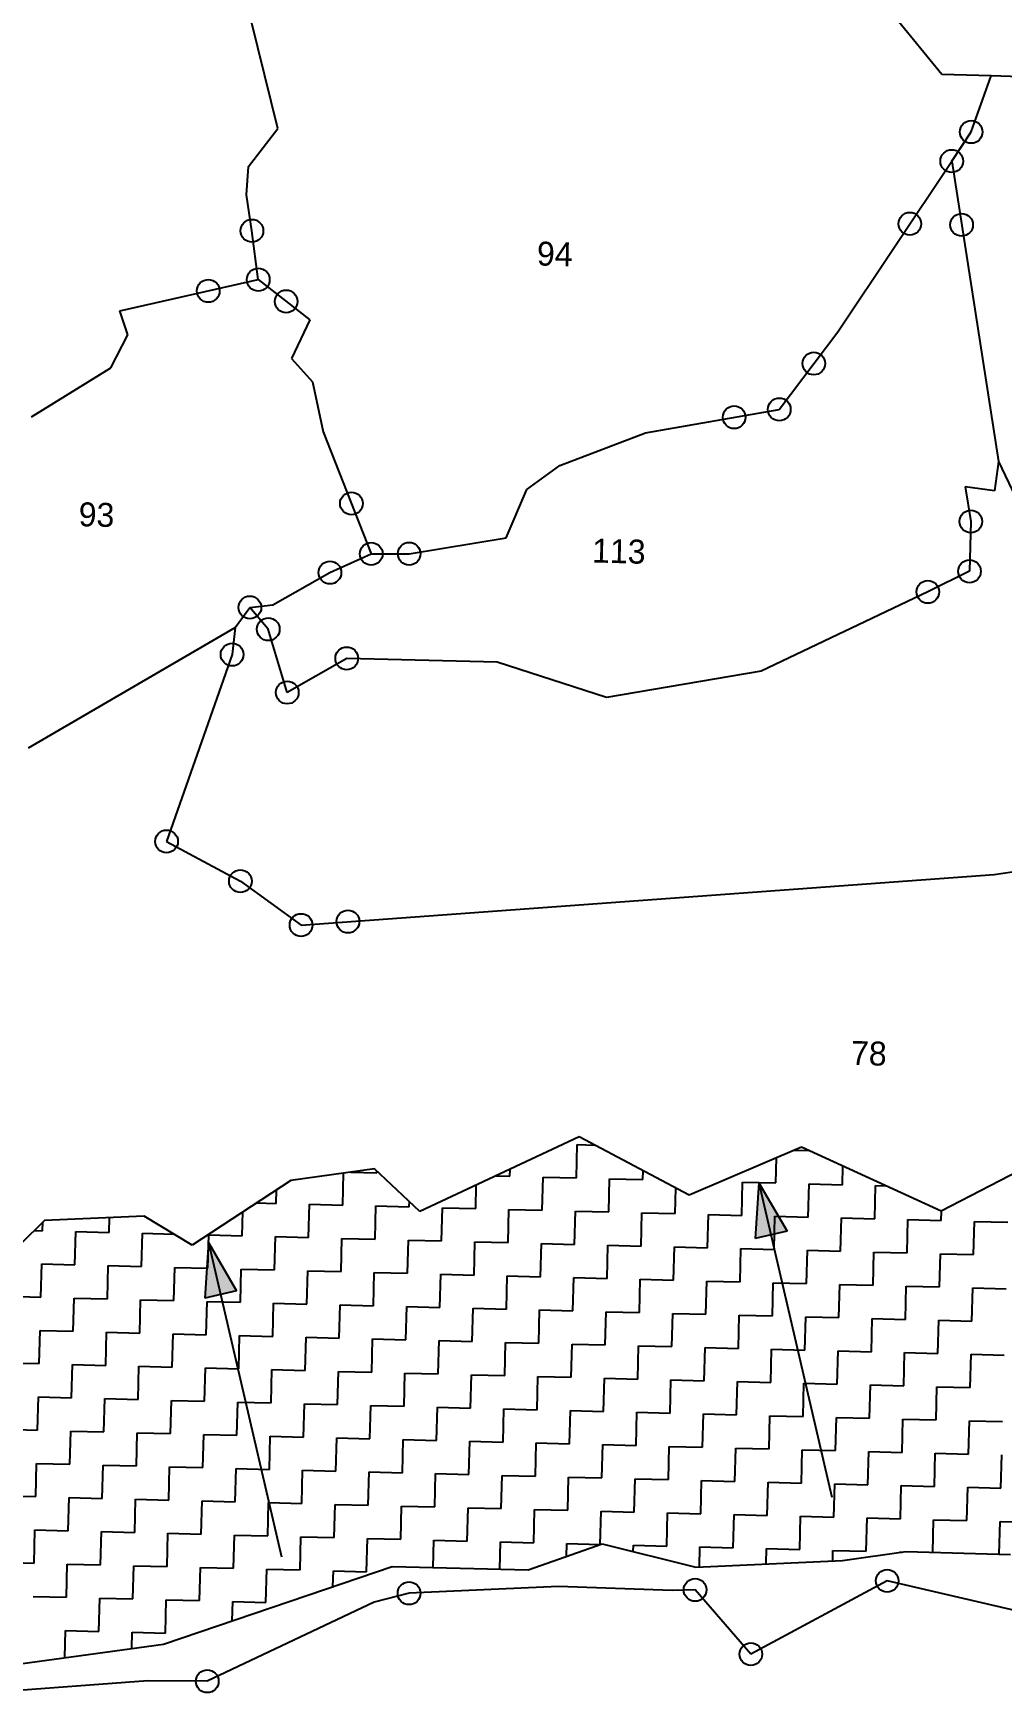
# Model space of a CAD drawing. Header units: metres. Extents: x 351065 to 355926, y 1754202 to 1757814.
# Drawn here: x 351734 to 352029, y 1754342 to 1754847 of the extents above; entities that cross this region are included whole.
import ezdxf

# ---------------------------------------------------------------- set-up
doc = ezdxf.new("R2010")
doc.units = ezdxf.units.M
doc.header["$MEASUREMENT"] = 0
for name, color, linetype in [('POLY_HATCH', 12, 'Continuous'), ('POLY_PARCEL', 6, 'Continuous'), ('POLY_WATER', 4, 'Continuous'), ('TEXT_PARCEL', 7, 'Continuous'), ('V_BOUND_LINE', 7, 'Continuous')]:
    doc.layers.add(name, color=color, linetype=linetype)
doc.styles.add('TEXT_MAP', font='', dxfattribs={"height": 2.5})
doc.styles.get('TEXT_MAP').set_extended_font_data('Kruti Dev 050')

msp = doc.modelspace()

# ---------------------------------------------------------------- hatches: boundary and pattern name
h = msp.add_hatch(color=256)
h.paths.add_polyline_path([(351958.96, 1754481.78), (351963.82, 1754482.91), (351955.28, 1754497.66)])
h.paths.add_polyline_path([(351955.28, 1754497.66), (351954.1, 1754480.65), (351958.96, 1754481.78)])
h = msp.add_hatch(color=256)
h.paths.add_polyline_path([(351791.49, 1754463.62), (351796.34, 1754464.75), (351787.81, 1754479.5)])
h.paths.add_polyline_path([(351787.81, 1754479.5), (351786.63, 1754462.49), (351791.49, 1754463.62)])

# ---------------------------------------------------------------- linework, layer by layer
for points in [[(351955.28, 1754497.66), (351954.1, 1754480.65)], [(351955.28, 1754497.66), (351977.45, 1754401.99)], [(351955.28, 1754497.66), (351963.82, 1754482.91)], [(351787.81, 1754479.5), (351786.63, 1754462.49)], [(351787.81, 1754479.5), (351809.98, 1754383.83)], [(351787.81, 1754479.5), (351796.34, 1754464.75)], [(351963.82, 1754482.91), (351954.1, 1754480.65)], [(351796.34, 1754464.75), (351786.63, 1754462.49)]]:
    msp.add_lwpolyline(points)
for centre in [(352019.85, 1754817.41), (352013.92, 1754808.55), (352001.19, 1754789.48), (352016.94, 1754789.16), (351801.02, 1754787.35), (351787.74, 1754769.05), (351802.95, 1754772.47), (351811.41, 1754765.85), (351971.96, 1754746.94), (351961.47, 1754733), (351947.74, 1754730.58), (351831.28, 1754704.34), (352019.74, 1754698.86), (351837.31, 1754689.05), (351848.86, 1754689.08), (351824.75, 1754683.31), (352019.35, 1754683.71), (352006.66, 1754677.44), (351800.39, 1754672.73), (351805.99, 1754666.08), (351794.97, 1754658.37), (351829.84, 1754657.23), (351811.76, 1754646.82), (351775.04, 1754601.52), (351797.49, 1754589.41), (351815.95, 1754576.08), (351830.23, 1754577.12), (351935.84, 1754373.73), (351994.29, 1754376.51), (351848.81, 1754372.7), (351952.82, 1754354.17), (351787.43, 1754345.92)]:
    msp.add_circle(centre, 3.45)
at = {"layer": 'POLY_HATCH'}
for p, q in [((351900.62, 1754511.58), (351852.11, 1754488.89)), ((351933.99, 1754493.83), (351900.62, 1754511.58)), ((351968.2, 1754508.44), (351933.99, 1754493.83)), ((352010.69, 1754489.04), (351968.2, 1754508.44)), ((352047.12, 1754507.82), (352010.69, 1754489.04)), ((351812.88, 1754498.34), (351782.78, 1754478.7)), ((351838.35, 1754501.91), (351812.88, 1754498.34)), ((351852.11, 1754488.89), (351838.35, 1754501.91)), ((351737.87, 1754486.19), (351720.51, 1754469.04)), ((351768.21, 1754487.52), (351737.87, 1754486.19)), ((351782.78, 1754478.7), (351768.21, 1754487.52)), ((351885.1, 1754379.84), (351907.6, 1754387.75)), ((351907.6, 1754387.75), (351936.09, 1754380.65)), ((351936.09, 1754380.65), (351980.74, 1754382.69)), ((351980.74, 1754382.69), (351999.93, 1754385.38)), ((351999.93, 1754385.38), (352031.77, 1754384.56)), ((351823.35, 1754374), (351843.71, 1754380.9)), ((351843.71, 1754380.9), (351885.1, 1754379.84)), ((351774.07, 1754357.23), (351823.35, 1754374)), ((351728.25, 1754350.98), (351774.07, 1754357.23))]:
    msp.add_line(p, q, dxfattribs=at)
at = {"layer": 'POLY_HATCH', "linetype": 'Continuous'}
for p, q in [((351899.71, 1754499.13), (351899.97, 1754509.25)), ((351899.97, 1754509.25), (351905.25, 1754509.12)), ((351960.41, 1754497.58), (351960.61, 1754505.2)), ((351966.13, 1754507.55), (351970.37, 1754507.45)), ((351828.63, 1754490.83), (351828.88, 1754500.59)), ((351831.08, 1754500.9), (351839.01, 1754500.69)), ((351839.01, 1754500.69), (351839.02, 1754501.28)), ((351875.35, 1754499.76), (351879.48, 1754499.65)), ((351879.48, 1754499.65), (351879.53, 1754501.72)), ((351889.33, 1754489.28), (351889.59, 1754499.39)), ((351889.59, 1754499.39), (351899.71, 1754499.13)), ((351909.57, 1754488.76), (351909.83, 1754498.87)), ((351909.83, 1754498.87), (351919.94, 1754498.62)), ((351919.94, 1754498.62), (351920.01, 1754501.26)), ((351980.65, 1754497.06), (351980.79, 1754502.69)), ((351808.4, 1754491.35), (351808.5, 1754495.49)), ((351869.1, 1754489.8), (351869.28, 1754496.92)), ((351929.8, 1754488.24), (351930, 1754495.95)), ((351950.04, 1754487.72), (351950.3, 1754497.84)), ((351950.3, 1754497.84), (351960.41, 1754497.58)), ((351970.27, 1754487.2), (351970.53, 1754497.32)), ((351970.53, 1754497.32), (351980.65, 1754497.06)), ((351990.5, 1754486.68), (351990.76, 1754496.8)), ((351990.76, 1754496.8), (351993.88, 1754496.72)), ((351798.02, 1754481.5), (351798.21, 1754488.77)), ((351802.41, 1754491.51), (351808.4, 1754491.35)), ((351818.25, 1754480.98), (351818.51, 1754491.09)), ((351818.51, 1754491.09), (351828.63, 1754490.83)), ((351838.49, 1754480.46), (351838.75, 1754490.57)), ((351838.75, 1754490.57), (351848.87, 1754490.32)), ((351848.87, 1754490.32), (351848.91, 1754491.92)), ((351858.72, 1754479.94), (351858.98, 1754490.06)), ((351858.98, 1754490.06), (351869.1, 1754489.8)), ((351878.96, 1754479.42), (351879.22, 1754489.54)), ((351879.22, 1754489.54), (351889.33, 1754489.28)), ((351899.19, 1754478.9), (351899.45, 1754489.02)), ((351899.45, 1754489.02), (351909.57, 1754488.76)), ((351919.43, 1754478.38), (351919.68, 1754488.5)), ((351919.68, 1754488.5), (351929.8, 1754488.24)), ((352010.74, 1754486.16), (352010.81, 1754489.11)), ((351734.76, 1754483.12), (351737.32, 1754483.05)), ((351737.32, 1754483.05), (351737.39, 1754485.72)), ((351757.55, 1754482.53), (351757.67, 1754487.06)), ((351939.66, 1754477.86), (351939.92, 1754487.98)), ((351939.92, 1754487.98), (351950.04, 1754487.72)), ((351959.89, 1754477.34), (351960.15, 1754487.46)), ((351960.15, 1754487.46), (351970.27, 1754487.2)), ((351980.13, 1754476.82), (351980.39, 1754486.94)), ((351980.39, 1754486.94), (351990.5, 1754486.68)), ((352000.36, 1754476.3), (352000.62, 1754486.42)), ((352000.62, 1754486.42), (352010.74, 1754486.16)), ((352020.6, 1754475.79), (352020.86, 1754485.9)), ((352020.86, 1754485.9), (352030.97, 1754485.64)), ((351747.17, 1754472.68), (351747.43, 1754482.79)), ((351747.43, 1754482.79), (351757.55, 1754482.53)), ((351767.41, 1754472.16), (351767.67, 1754482.27)), ((351767.67, 1754482.27), (351777.28, 1754482.03)), ((351787.64, 1754471.64), (351787.9, 1754481.76)), ((351787.9, 1754481.76), (351798.02, 1754481.5)), ((351807.88, 1754471.12), (351808.14, 1754481.24)), ((351808.14, 1754481.24), (351818.25, 1754480.98)), ((351828.11, 1754470.6), (351828.37, 1754480.72)), ((351828.37, 1754480.72), (351838.49, 1754480.46)), ((351848.35, 1754470.08), (351848.61, 1754480.2)), ((351848.61, 1754480.2), (351858.72, 1754479.94)), ((351868.58, 1754469.56), (351868.84, 1754479.68)), ((351868.84, 1754479.68), (351878.96, 1754479.42)), ((351888.81, 1754469.04), (351889.07, 1754479.16)), ((351889.07, 1754479.16), (351899.19, 1754478.9)), ((351909.05, 1754468.52), (351909.31, 1754478.64)), ((351909.31, 1754478.64), (351919.43, 1754478.38)), ((351929.28, 1754468), (351929.54, 1754478.12)), ((351929.54, 1754478.12), (351939.66, 1754477.86)), ((351949.52, 1754467.49), (351949.78, 1754477.6)), ((351949.78, 1754477.6), (351959.89, 1754477.34)), ((351969.75, 1754466.97), (351970.01, 1754477.08)), ((351970.01, 1754477.08), (351980.13, 1754476.82)), ((351989.99, 1754466.45), (351990.25, 1754476.56)), ((351990.25, 1754476.56), (352000.36, 1754476.3)), ((352010.22, 1754465.93), (352010.48, 1754476.04)), ((352010.48, 1754476.04), (352020.6, 1754475.79)), ((351736.8, 1754462.82), (351737.06, 1754472.94)), ((351737.06, 1754472.94), (351747.17, 1754472.68)), ((351757.03, 1754462.3), (351757.29, 1754472.42)), ((351757.29, 1754472.42), (351767.41, 1754472.16)), ((351777.27, 1754461.78), (351777.53, 1754471.9)), ((351777.53, 1754471.9), (351787.64, 1754471.64)), ((351797.5, 1754461.26), (351797.76, 1754471.38)), ((351797.76, 1754471.38), (351807.88, 1754471.12)), ((351817.74, 1754460.74), (351817.99, 1754470.86)), ((351817.99, 1754470.86), (351828.11, 1754470.6)), ((351837.97, 1754460.22), (351838.23, 1754470.34)), ((351838.23, 1754470.34), (351848.35, 1754470.08)), ((351858.2, 1754459.7), (351858.46, 1754469.82)), ((351858.46, 1754469.82), (351868.58, 1754469.56)), ((351878.44, 1754459.19), (351878.7, 1754469.3)), ((351878.7, 1754469.3), (351888.81, 1754469.04)), ((351898.67, 1754458.67), (351898.93, 1754468.78)), ((351898.93, 1754468.78), (351909.05, 1754468.52)), ((351918.91, 1754458.15), (351919.17, 1754468.26)), ((351919.17, 1754468.26), (351929.28, 1754468)), ((351726.68, 1754463.08), (351736.8, 1754462.82)), ((351939.14, 1754457.63), (351939.4, 1754467.74)), ((351939.4, 1754467.74), (351949.52, 1754467.49)), ((351959.37, 1754457.11), (351959.63, 1754467.23)), ((351959.63, 1754467.23), (351969.75, 1754466.97)), ((351979.61, 1754456.59), (351979.87, 1754466.71)), ((351979.87, 1754466.71), (351989.99, 1754466.45)), ((351999.84, 1754456.07), (352000.1, 1754466.19)), ((352000.1, 1754466.19), (352010.22, 1754465.93)), ((352020.08, 1754455.55), (352020.34, 1754465.67)), ((352020.34, 1754465.67), (352030.45, 1754465.41)), ((351746.66, 1754452.44), (351746.92, 1754462.56)), ((351746.92, 1754462.56), (351757.03, 1754462.3)), ((351766.89, 1754451.92), (351767.15, 1754462.04)), ((351767.15, 1754462.04), (351777.27, 1754461.78)), ((351787.12, 1754451.4), (351787.38, 1754461.52)), ((351787.38, 1754461.52), (351797.5, 1754461.26)), ((351807.36, 1754450.89), (351807.62, 1754461)), ((351807.62, 1754461), (351817.74, 1754460.74)), ((351827.59, 1754450.37), (351827.85, 1754460.48)), ((351827.85, 1754460.48), (351837.97, 1754460.22)), ((351847.83, 1754449.85), (351848.09, 1754459.96)), ((351848.09, 1754459.96), (351858.2, 1754459.7)), ((351868.06, 1754449.33), (351868.32, 1754459.44)), ((351868.32, 1754459.44), (351878.44, 1754459.19)), ((351888.3, 1754448.81), (351888.55, 1754458.93)), ((351888.55, 1754458.93), (351898.67, 1754458.67)), ((351908.53, 1754448.29), (351908.79, 1754458.41)), ((351908.79, 1754458.41), (351918.91, 1754458.15)), ((351928.76, 1754447.77), (351929.02, 1754457.89)), ((351929.02, 1754457.89), (351939.14, 1754457.63)), ((351949, 1754447.25), (351949.26, 1754457.37)), ((351949.26, 1754457.37), (351959.37, 1754457.11)), ((351969.23, 1754446.73), (351969.49, 1754456.85)), ((351969.49, 1754456.85), (351979.61, 1754456.59)), ((351989.47, 1754446.21), (351989.73, 1754456.33)), ((351989.73, 1754456.33), (351999.84, 1754456.07)), ((352009.7, 1754445.69), (352009.96, 1754455.81)), ((352009.96, 1754455.81), (352020.08, 1754455.55)), ((351736.28, 1754442.59), (351736.54, 1754452.7)), ((351736.54, 1754452.7), (351746.66, 1754452.44)), ((351756.51, 1754442.07), (351756.77, 1754452.18)), ((351756.77, 1754452.18), (351766.89, 1754451.92)), ((351776.75, 1754441.55), (351777.01, 1754451.66)), ((351777.01, 1754451.66), (351787.12, 1754451.4)), ((351796.98, 1754441.03), (351797.24, 1754451.14)), ((351797.24, 1754451.14), (351807.36, 1754450.89)), ((351817.22, 1754440.51), (351817.48, 1754450.63)), ((351817.48, 1754450.63), (351827.59, 1754450.37)), ((351837.45, 1754439.99), (351837.71, 1754450.11)), ((351837.71, 1754450.11), (351847.83, 1754449.85)), ((351857.68, 1754439.47), (351857.94, 1754449.59)), ((351857.94, 1754449.59), (351868.06, 1754449.33)), ((351877.92, 1754438.95), (351878.18, 1754449.07)), ((351878.18, 1754449.07), (351888.3, 1754448.81)), ((351898.15, 1754438.43), (351898.41, 1754448.55)), ((351898.41, 1754448.55), (351908.53, 1754448.29)), ((351918.39, 1754437.91), (351918.65, 1754448.03)), ((351918.65, 1754448.03), (351928.76, 1754447.77)), ((351726.16, 1754442.84), (351736.28, 1754442.59)), ((351938.62, 1754437.39), (351938.88, 1754447.51)), ((351938.88, 1754447.51), (351949, 1754447.25)), ((351958.86, 1754436.87), (351959.12, 1754446.99)), ((351959.12, 1754446.99), (351969.23, 1754446.73)), ((351979.09, 1754436.35), (351979.35, 1754446.47)), ((351979.35, 1754446.47), (351989.47, 1754446.21)), ((351999.32, 1754435.84), (351999.58, 1754445.95)), ((351999.58, 1754445.95), (352009.7, 1754445.69)), ((352019.56, 1754435.32), (352019.82, 1754445.43)), ((352019.82, 1754445.43), (352029.93, 1754445.17)), ((351746.14, 1754432.21), (351746.4, 1754442.33)), ((351746.4, 1754442.33), (351756.51, 1754442.07)), ((351766.37, 1754431.69), (351766.63, 1754441.81)), ((351766.63, 1754441.81), (351776.75, 1754441.55)), ((351786.6, 1754431.17), (351786.86, 1754441.29)), ((351786.86, 1754441.29), (351796.98, 1754441.03)), ((351806.84, 1754430.65), (351807.1, 1754440.77)), ((351807.1, 1754440.77), (351817.22, 1754440.51)), ((351827.07, 1754430.13), (351827.33, 1754440.25)), ((351827.33, 1754440.25), (351837.45, 1754439.99)), ((351847.31, 1754429.61), (351847.57, 1754439.73)), ((351847.57, 1754439.73), (351857.68, 1754439.47)), ((351867.54, 1754429.09), (351867.8, 1754439.21)), ((351867.8, 1754439.21), (351877.92, 1754438.95)), ((351887.78, 1754428.57), (351888.04, 1754438.69)), ((351888.04, 1754438.69), (351898.15, 1754438.43)), ((351908.01, 1754428.05), (351908.27, 1754438.17)), ((351908.27, 1754438.17), (351918.39, 1754437.91)), ((351928.24, 1754427.54), (351928.5, 1754437.65)), ((351928.5, 1754437.65), (351938.62, 1754437.39)), ((351948.48, 1754427.02), (351948.74, 1754437.13)), ((351948.74, 1754437.13), (351958.86, 1754436.87)), ((351968.71, 1754426.5), (351968.97, 1754436.61)), ((351968.97, 1754436.61), (351979.09, 1754436.35)), ((351988.95, 1754425.98), (351989.21, 1754436.1)), ((351989.21, 1754436.1), (351999.32, 1754435.84)), ((352009.18, 1754425.46), (352009.44, 1754435.58)), ((352009.44, 1754435.58), (352019.56, 1754435.32)), ((351735.76, 1754422.35), (351736.02, 1754432.47)), ((351736.02, 1754432.47), (351746.14, 1754432.21)), ((351755.99, 1754421.83), (351756.25, 1754431.95)), ((351756.25, 1754431.95), (351766.37, 1754431.69)), ((351776.23, 1754421.31), (351776.49, 1754431.43)), ((351776.49, 1754431.43), (351786.6, 1754431.17)), ((351796.46, 1754420.79), (351796.72, 1754430.91)), ((351796.72, 1754430.91), (351806.84, 1754430.65)), ((351816.7, 1754420.27), (351816.96, 1754430.39)), ((351816.96, 1754430.39), (351827.07, 1754430.13)), ((351836.93, 1754419.75), (351837.19, 1754429.87)), ((351837.19, 1754429.87), (351847.31, 1754429.61)), ((351857.17, 1754419.24), (351857.42, 1754429.35)), ((351857.42, 1754429.35), (351867.54, 1754429.09)), ((351877.4, 1754418.72), (351877.66, 1754428.83)), ((351877.66, 1754428.83), (351887.78, 1754428.57)), ((351897.63, 1754418.2), (351897.89, 1754428.31)), ((351897.89, 1754428.31), (351908.01, 1754428.05)), ((351917.87, 1754417.68), (351918.13, 1754427.8)), ((351918.13, 1754427.8), (351928.24, 1754427.54)), ((351725.64, 1754422.61), (351735.76, 1754422.35)), ((351938.1, 1754417.16), (351938.36, 1754427.28)), ((351938.36, 1754427.28), (351948.48, 1754427.02)), ((351958.34, 1754416.64), (351958.6, 1754426.76)), ((351958.6, 1754426.76), (351968.71, 1754426.5)), ((351978.57, 1754416.12), (351978.83, 1754426.24)), ((351978.83, 1754426.24), (351988.95, 1754425.98)), ((351998.8, 1754415.6), (351999.06, 1754425.72)), ((351999.06, 1754425.72), (352009.18, 1754425.46)), ((352019.04, 1754415.08), (352019.3, 1754425.2)), ((352019.3, 1754425.2), (352029.42, 1754424.94)), ((351745.62, 1754411.97), (351745.88, 1754422.09)), ((351745.88, 1754422.09), (351755.99, 1754421.83)), ((351765.85, 1754411.45), (351766.11, 1754421.57)), ((351766.11, 1754421.57), (351776.23, 1754421.31)), ((351786.09, 1754410.94), (351786.35, 1754421.05)), ((351786.35, 1754421.05), (351796.46, 1754420.79)), ((351806.32, 1754410.42), (351806.58, 1754420.53)), ((351806.58, 1754420.53), (351816.7, 1754420.27)), ((351826.55, 1754409.9), (351826.81, 1754420.01)), ((351826.81, 1754420.01), (351836.93, 1754419.75)), ((351846.79, 1754409.38), (351847.05, 1754419.5)), ((351847.05, 1754419.5), (351857.17, 1754419.24)), ((351867.02, 1754408.86), (351867.28, 1754418.98)), ((351867.28, 1754418.98), (351877.4, 1754418.72)), ((351887.26, 1754408.34), (351887.52, 1754418.46)), ((351887.52, 1754418.46), (351897.63, 1754418.2)), ((351907.49, 1754407.82), (351907.75, 1754417.94)), ((351907.75, 1754417.94), (351917.87, 1754417.68)), ((351927.73, 1754407.3), (351927.99, 1754417.42)), ((351927.99, 1754417.42), (351938.1, 1754417.16)), ((351947.96, 1754406.78), (351948.22, 1754416.9)), ((351948.22, 1754416.9), (351958.34, 1754416.64)), ((351968.19, 1754406.26), (351968.45, 1754416.38)), ((351968.45, 1754416.38), (351978.57, 1754416.12)), ((351988.43, 1754405.74), (351988.69, 1754415.86)), ((351988.69, 1754415.86), (351998.8, 1754415.6)), ((352008.66, 1754405.22), (352008.92, 1754415.34)), ((352008.92, 1754415.34), (352019.04, 1754415.08)), ((352028.9, 1754404.71), (352029.16, 1754414.82)), ((351735.24, 1754402.12), (351735.5, 1754412.23)), ((351735.5, 1754412.23), (351745.62, 1754411.97)), ((351755.47, 1754401.6), (351755.73, 1754411.71)), ((351755.73, 1754411.71), (351765.85, 1754411.45)), ((351775.71, 1754401.08), (351775.97, 1754411.2)), ((351775.97, 1754411.2), (351786.09, 1754410.94)), ((351795.94, 1754400.56), (351796.2, 1754410.68)), ((351796.2, 1754410.68), (351806.32, 1754410.42)), ((351816.18, 1754400.04), (351816.44, 1754410.16)), ((351816.44, 1754410.16), (351826.55, 1754409.9)), ((351836.41, 1754399.52), (351836.67, 1754409.64)), ((351836.67, 1754409.64), (351846.79, 1754409.38)), ((351856.65, 1754399), (351856.91, 1754409.12)), ((351856.91, 1754409.12), (351867.02, 1754408.86)), ((351876.88, 1754398.48), (351877.14, 1754408.6)), ((351877.14, 1754408.6), (351887.26, 1754408.34)), ((351897.11, 1754397.96), (351897.37, 1754408.08)), ((351897.37, 1754408.08), (351907.49, 1754407.82)), ((351917.35, 1754397.44), (351917.61, 1754407.56)), ((351917.61, 1754407.56), (351927.73, 1754407.3)), ((351725.12, 1754402.38), (351735.24, 1754402.12)), ((351937.58, 1754396.92), (351937.84, 1754407.04)), ((351937.84, 1754407.04), (351947.96, 1754406.78)), ((351957.82, 1754396.41), (351958.08, 1754406.52)), ((351958.08, 1754406.52), (351968.19, 1754406.26)), ((351978.05, 1754395.89), (351978.31, 1754406)), ((351978.31, 1754406), (351988.43, 1754405.74)), ((351998.29, 1754395.37), (351998.55, 1754405.48)), ((351998.55, 1754405.48), (352008.66, 1754405.22)), ((352018.52, 1754394.85), (352018.78, 1754404.97)), ((352018.78, 1754404.97), (352028.9, 1754404.71)), ((351745.1, 1754391.74), (351745.36, 1754401.86)), ((351745.36, 1754401.86), (351755.47, 1754401.6)), ((351765.33, 1754391.22), (351765.59, 1754401.34)), ((351765.59, 1754401.34), (351775.71, 1754401.08)), ((351785.57, 1754390.7), (351785.83, 1754400.82)), ((351785.83, 1754400.82), (351795.94, 1754400.56)), ((351805.8, 1754390.18), (351806.06, 1754400.3)), ((351806.06, 1754400.3), (351816.18, 1754400.04)), ((351826.04, 1754389.66), (351826.29, 1754399.78)), ((351826.29, 1754399.78), (351836.41, 1754399.52)), ((351846.27, 1754389.14), (351846.53, 1754399.26)), ((351846.53, 1754399.26), (351856.65, 1754399)), ((351866.5, 1754388.62), (351866.76, 1754398.74)), ((351866.76, 1754398.74), (351876.88, 1754398.48)), ((351886.74, 1754388.11), (351887, 1754398.22)), ((351887, 1754398.22), (351897.11, 1754397.96)), ((351906.97, 1754387.59), (351907.23, 1754397.7)), ((351907.23, 1754397.7), (351917.35, 1754397.44)), ((351927.21, 1754387.07), (351927.47, 1754397.18)), ((351927.47, 1754397.18), (351937.58, 1754396.92)), ((351947.44, 1754386.55), (351947.7, 1754396.67)), ((351947.7, 1754396.67), (351957.82, 1754396.41)), ((351967.67, 1754386.03), (351967.93, 1754396.15)), ((351967.93, 1754396.15), (351978.05, 1754395.89)), ((351987.91, 1754385.51), (351988.17, 1754395.63)), ((351988.17, 1754395.63), (351998.29, 1754395.37)), ((352008.15, 1754385.17), (352008.4, 1754395.11)), ((352008.4, 1754395.11), (352018.52, 1754394.85)), ((352028.38, 1754384.65), (352028.64, 1754394.59)), ((352028.64, 1754394.59), (352038.75, 1754394.33)), ((351734.72, 1754381.88), (351734.98, 1754392)), ((351734.98, 1754392), (351745.1, 1754391.74)), ((351754.96, 1754381.36), (351755.22, 1754391.48)), ((351755.22, 1754391.48), (351765.33, 1754391.22)), ((351775.19, 1754380.84), (351775.45, 1754390.96)), ((351775.45, 1754390.96), (351785.57, 1754390.7)), ((351795.42, 1754380.32), (351795.68, 1754390.44)), ((351795.68, 1754390.44), (351805.8, 1754390.18)), ((351815.66, 1754379.81), (351815.92, 1754389.92)), ((351815.92, 1754389.92), (351826.04, 1754389.66)), ((351835.89, 1754379.29), (351836.15, 1754389.4)), ((351836.15, 1754389.4), (351846.27, 1754389.14)), ((351856.17, 1754380.58), (351856.39, 1754388.88)), ((351856.39, 1754388.88), (351866.5, 1754388.62)), ((351876.41, 1754380.06), (351876.62, 1754388.37)), ((351876.62, 1754388.37), (351886.74, 1754388.11)), ((351896.75, 1754383.94), (351896.85, 1754387.85)), ((351896.85, 1754387.85), (351906.97, 1754387.59)), ((351917.04, 1754385.4), (351917.09, 1754387.33)), ((351917.09, 1754387.33), (351927.21, 1754387.07)), ((351724.6, 1754382.14), (351734.72, 1754381.88)), ((351937.17, 1754380.7), (351937.32, 1754386.81)), ((351937.32, 1754386.81), (351947.44, 1754386.55)), ((351957.44, 1754381.63), (351957.56, 1754386.29)), ((351957.56, 1754386.29), (351967.67, 1754386.03)), ((351977.71, 1754382.55), (351977.79, 1754385.77)), ((351977.79, 1754385.77), (351987.91, 1754385.51)), ((351998.02, 1754385.11), (351998.03, 1754385.25)), ((351998.03, 1754385.25), (351998.86, 1754385.23)), ((351744.58, 1754371.51), (351744.84, 1754381.62)), ((351744.84, 1754381.62), (351754.96, 1754381.36)), ((351764.81, 1754370.99), (351765.07, 1754381.1)), ((351765.07, 1754381.1), (351775.19, 1754380.84)), ((351785.05, 1754370.47), (351785.31, 1754380.58)), ((351785.31, 1754380.58), (351795.42, 1754380.32)), ((351805.28, 1754369.95), (351805.54, 1754380.07)), ((351805.54, 1754380.07), (351815.66, 1754379.81)), ((351825.65, 1754374.78), (351825.78, 1754379.55)), ((351825.78, 1754379.55), (351835.89, 1754379.29)), ((351734.46, 1754371.77), (351744.58, 1754371.51)), ((351754.44, 1754361.13), (351754.7, 1754371.25)), ((351754.7, 1754371.25), (351764.81, 1754370.99)), ((351774.67, 1754360.61), (351774.93, 1754370.73)), ((351774.93, 1754370.73), (351785.05, 1754370.47)), ((351795.01, 1754364.36), (351795.16, 1754370.21)), ((351795.16, 1754370.21), (351805.28, 1754369.95)), ((351744.11, 1754353.14), (351744.32, 1754361.39)), ((351744.32, 1754361.39), (351754.44, 1754361.13)), ((351764.43, 1754355.92), (351764.55, 1754360.87)), ((351764.55, 1754360.87), (351774.67, 1754360.61))]:
    msp.add_line(p, q, dxfattribs=at)
at = {"layer": 'POLY_PARCEL'}
for p, q in [((351808.87, 1754818.5), (351800.81, 1754851.34)), ((352019.85, 1754817.41), (352025.9, 1754834.47)), ((351800, 1754806.86), (351808.87, 1754818.5)), ((352013.92, 1754808.55), (352019.85, 1754817.41)), ((351799.32, 1754798.27), (351800, 1754806.86)), ((351979.23, 1754756.61), (352013.92, 1754808.55)), ((352013.92, 1754808.55), (352028.16, 1754717.15)), ((351801.02, 1754787.35), (351799.32, 1754798.27)), ((351802.95, 1754772.47), (351801.02, 1754787.35)), ((351760.82, 1754763), (351802.95, 1754772.47)), ((351802.95, 1754772.47), (351818.59, 1754760.23)), ((351763.27, 1754755.68), (351760.82, 1754763)), ((351818.59, 1754760.23), (351813.01, 1754748.51)), ((351961.47, 1754733), (351979.23, 1754756.61)), ((351758.06, 1754745.6), (351763.27, 1754755.68)), ((351813.01, 1754748.51), (351819.43, 1754741.42)), ((351733.93, 1754730.72), (351758.06, 1754745.6)), ((351819.43, 1754741.42), (351822.66, 1754726.17)), ((351920.72, 1754725.81), (351961.47, 1754733)), ((351822.66, 1754726.17), (351837.31, 1754689.05)), ((351894.74, 1754715.93), (351920.72, 1754725.81)), ((351884.65, 1754708.6), (351894.74, 1754715.93)), ((352028.16, 1754717.15), (352026.91, 1754708.24)), ((352028.16, 1754717.15), (352040.68, 1754690.78)), ((351878.34, 1754693.93), (351884.65, 1754708.6)), ((352026.91, 1754708.24), (352018.04, 1754709.45)), ((352018.04, 1754709.45), (352019.74, 1754698.86)), ((352019.74, 1754698.86), (352019.35, 1754683.71)), ((351848.86, 1754689.08), (351878.34, 1754693.93)), ((351824.75, 1754683.31), (351837.31, 1754689.05)), ((351837.31, 1754689.05), (351848.86, 1754689.08)), ((351807.34, 1754673.54), (351824.75, 1754683.31)), ((352019.35, 1754683.71), (352006.66, 1754677.44)), ((352006.66, 1754677.44), (351955.9, 1754653.36)), ((351795.95, 1754666.58), (351800.39, 1754672.73)), ((351800.39, 1754672.73), (351807.34, 1754673.54)), ((351805.99, 1754666.08), (351800.39, 1754672.73)), ((351733, 1754629.96), (351795.95, 1754666.58)), ((351795.95, 1754666.58), (351794.97, 1754658.37)), ((351811.76, 1754646.82), (351805.99, 1754666.08)), ((351794.97, 1754658.37), (351775.04, 1754601.52)), ((351829.84, 1754657.23), (351811.76, 1754646.82)), ((351875.66, 1754656.05), (351829.84, 1754657.23)), ((351908.86, 1754645.34), (351875.66, 1754656.05)), ((351955.9, 1754653.36), (351908.86, 1754645.34)), ((352026.79, 1754591.43), (352143.89, 1754608.54)), ((351775.04, 1754601.52), (351797.49, 1754589.41)), ((351797.49, 1754589.41), (351815.95, 1754576.08)), ((351815.95, 1754576.08), (352026.79, 1754591.43))]:
    msp.add_line(p, q, dxfattribs=at)
at = {"layer": 'POLY_WATER'}
for p, q in [((352010.89, 1754834.92), (351996.81, 1754852.14)), ((352025.9, 1754834.47), (352010.89, 1754834.92)), ((352100.27, 1754832.24), (352025.9, 1754834.47))]:
    msp.add_line(p, q, dxfattribs=at)
at = {"layer": 'V_BOUND_LINE'}
for p, q in [((351848.81, 1754372.7), (351838.18, 1754370)), ((351894.3, 1754374.79), (351848.81, 1754372.7)), ((351928.9, 1754373.58), (351894.3, 1754374.79)), ((351935.84, 1754373.73), (351928.9, 1754373.58)), ((351952.82, 1754354.17), (351935.84, 1754373.73)), ((351994.29, 1754376.51), (351952.82, 1754354.17)), ((352043.29, 1754365.14), (351994.29, 1754376.51)), ((351838.18, 1754370), (351787.43, 1754345.92)), ((351769.29, 1754346.06), (351717.07, 1754342.13)), ((351787.43, 1754345.92), (351769.29, 1754346.06))]:
    msp.add_line(p, q, dxfattribs=at)

# ---------------------------------------------------------------- texts
at = {"layer": 'TEXT_PARCEL', "style": 'TEXT_MAP'}
for s, p in [('94', (351887.65, 1754776.8)), ('93', (351748.22, 1754697.46)), ('113', (351904.43, 1754686.41)), ('78', (351983.21, 1754533.53))]:
    msp.add_text(s, height=7.287, rotation=358.5302, dxfattribs=at).set_placement(p)

doc.saveas('drawing.dxf')
